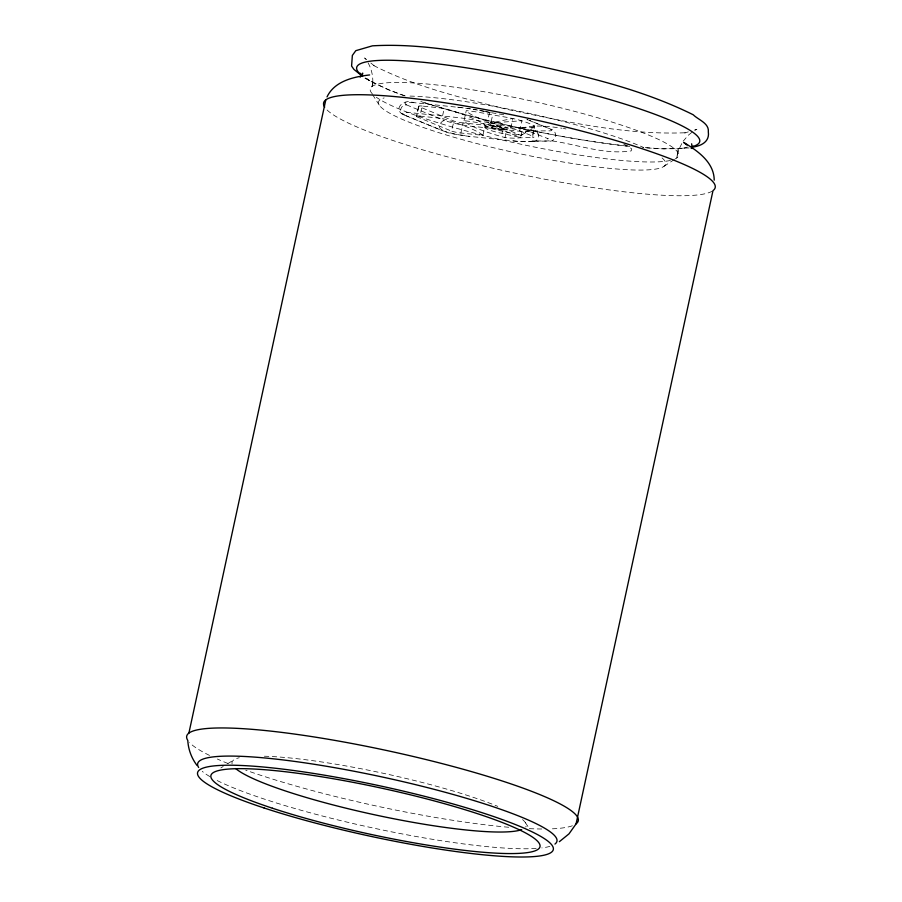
<?xml version="1.0" encoding="UTF-8"?>
<svg xmlns="http://www.w3.org/2000/svg" width="902" height="902" viewBox="0 0 902 902"><rect width="100%" height="100%" fill="white"/><g stroke="black" fill="none" stroke-linecap="round" stroke-linejoin="round"><path stroke-width="0.68" stroke-dasharray="4.51 3.38" d="M676.804 157.951L678.124 149.382L677.673 152.201M418.731 106.56L416.544 116.651L418.562 106.199M416.634 116.73L416.453 116.561A8.31 1.173 12.2 0 1 419.002 116.042L419.971 116.132L422.147 106.041L444.201 108.33A89.151 12.56 12.2 0 1 485.129 125.209L482.953 135.311L459.851 132.898A8.31 1.173 12.2 0 1 452.218 131.32L451.451 131.094L453.999 121.116M482.953 135.311A89.151 12.56 12.2 0 0 442.025 118.421L444.201 108.33M460.899 133.022L463.076 122.931L485.129 125.209M464.068 120.699L466.255 110.608L468.161 110.822A41.616 5.863 12.2 0 1 488.309 114.114C503.959 117.17 520.217 118.376 534.57 125.976L532.541 137.487L519.191 137.848A41.616 5.863 12.2 0 1 506.834 137.769L504.996 137.589A70.379 9.922 12.2 0 1 464.068 120.699L465.984 120.913A41.616 5.863 12.2 0 1 486.133 124.205L510.746 128.501A8.355 1.173 12.2 0 1 519.699 130.835L532.383 136.067A8.355 1.173 12.2 0 1 532.541 137.487M485.208 127.441L485.682 125.288M487.08 124.837A15.086 2.131 12.2 0 0 488.478 127.362A15.086 2.131 12.2 0 0 502.482 131.196L521.052 135.401L534.728 127.396L522.777 127.453L520.589 137.544L502.008 133.338A15.086 2.131 12.2 0 1 488.016 129.505A15.086 2.131 12.2 0 1 486.618 126.979L487.08 124.837L490.902 122.954L512.934 118.41L510.746 128.501M486.618 126.979L490.44 125.096L492.616 115.005M502.008 133.338L502.482 131.196M504.996 137.589L507.183 127.498A70.379 9.922 12.2 0 1 466.255 110.608M519.699 130.835L521.886 120.744L490.902 122.954L521.052 135.401L534.57 125.976L532.383 136.067M677.244 155.121L678.778 149.631L682.6 141.997M371.951 86.502L373.259 80.943L372.391 86.682C373.71 78.192 371.94 69.296 367.554 61.9M683.152 141.219L688.102 135.413L692.567 131.748M664.007 166.306L674.471 159.474M220.866 767.918L223.2 766.474M227.856 763.599L233.674 759.991M695.014 130.181L696.896 129.369L693.221 130.452M504.094 129.877A7.103 1.003 12.2 0 0 494.713 126.776A7.103 1.003 12.2 0 0 492.875 128.14A7.103 1.003 12.2 0 0 504.094 129.877L504.804 129.595A7.746 1.094 12.2 0 0 494.578 126.224A7.746 1.094 12.2 0 0 492.582 127.701A7.746 1.094 12.2 0 0 504.804 129.595M688.327 131.884L684.652 132.966L686.58 132.707C625.458 135.368 565.058 121.511 505.616 109.029C460.674 97.551 414.886 86.693 373.383 65.395L375.007 66.421L370.846 63.027M687.459 147.037L683.727 148.131L685.283 147.939A175.484 24.726 12.2 0 1 642.743 147.578M522.777 127.453L521.367 127.757A41.616 5.863 12.2 0 1 509.021 127.678L507.183 127.498M463.2 107.89A55.405 7.802 12.2 0 0 458.419 107.338L413.037 102.569C404.705 98.273 392.325 108.725 403.149 114.622L442.318 130.643A22.122 3.112 12.2 0 0 468.578 136.281L518.458 141.456L527.873 141.806L535.19 140.994M521.514 128.219C534.807 124.442 548.63 126.325 562.036 128.242M490.395 125.919L497.453 125.93M532 141.546L534.356 141.174M689.139 147.939L663.703 148.943L643.239 147.488M528.831 120.248L549.363 128.715A12.56 1.77 12.2 0 1 549.6 130.858L534.931 130.925A55.405 7.802 12.2 0 1 515.301 130.801L470.754 126.19A22.122 3.112 12.2 0 1 444.506 120.552L442.544 121.116L440.819 122.886A5.164 3.473 -70.4 0 0 439.725 127.926C446.637 135.007 459.794 134.127 469.367 136.427M492.819 125.626L493.428 125.615M413.883 102.715A22.122 3.112 12.2 0 0 406.486 104.869L404.04 105.23L401.954 106.842A5.164 4.476 -63.4 0 0 400.86 111.893L402.145 113.968M513.114 140.892A55.405 7.802 12.2 0 0 532.744 141.016L547.424 140.949A12.56 1.77 12.2 0 0 547.176 138.818L548.303 138.761L526.655 130.339A12.56 1.77 12.2 0 0 513.193 126.832L488.264 122.661A55.405 7.802 12.2 0 0 456.243 117.429L411.695 112.806A22.122 3.112 12.2 0 0 404.299 114.96L403.149 114.622M533.973 141.186L548.563 141.118C556.681 142.369 558.237 130.486 550.412 129.009L529.846 120.518M422.147 106.041L421.189 105.951A8.31 1.173 12.2 0 0 418.641 106.47L454.405 121.229A8.31 1.173 12.2 0 0 462.027 122.807L463.076 122.931M419.971 116.132L442.025 118.421M457.618 107.191L465.06 108.082M626.856 146.09C556.557 137.702 487.091 122.469 419.577 101.193M467.698 108.454L470.393 108.86M473.155 109.3L478.793 110.269M491.579 112.739L503.97 114.802M563.367 128.479L566.016 128.941M479.751 110.45L484.577 111.352M485.547 111.555L490.203 112.502M552.317 140.938C578.216 144.681 604.78 155.043 631.197 150.893L631.75 149.033L628.773 146.496M497.363 125.919L504.376 128.93M526.915 119.47L527.997 119.831M405.212 95.939L388.232 89.738L364.791 78.237M490.44 125.096L520.589 137.544M406.486 104.869L444.506 120.552M416.465 116.617L451.902 131.241M404.299 114.96L442.318 130.643M623.733 144.061L627.521 145.887M368.287 79.804L369.606 80.628L365.378 77.189M366.686 59.645L364.611 57.953L365.987 59.464M525.392 822.68L529.192 828.363M372.571 94.586L379.257 105.117M372.312 93.808A157.703 22.223 12.2 0 1 527.726 100.212A157.703 22.223 12.2 0 1 675.192 158.899M670.4 160.443A157.703 22.223 12.2 0 1 521.029 144.23A157.703 22.223 12.2 0 1 376.337 97.247M662.045 157.94A146.891 20.701 12.2 0 1 517.872 153.306A146.891 20.701 12.2 0 1 384.139 97.923M410.015 96.074A146.891 20.701 12.2 0 1 643.487 147.443M712.242 191.123A200.3 28.221 12.2 0 1 517.083 173.601A200.3 28.221 12.2 0 1 325.802 108.635M629.686 146.383A175.484 24.726 12.2 0 1 420.817 101.486M404.265 95.747A175.484 24.726 12.2 0 1 365.265 77.933M232.107 763.904A150.476 21.197 12.2 0 1 239.278 757.725M264.354 756.214A150.476 21.197 12.2 0 1 497.78 806.377M522.54 819.602A150.476 21.197 12.2 0 1 525.708 827.01M572.387 825.758A200.3 28.221 12.2 0 1 550.648 828.882M541.752 828.994A200.3 28.221 12.2 0 1 529.181 828.656M508.728 827.269A200.3 28.221 12.2 0 1 245.716 770.173M227.947 763.487A200.3 28.221 12.2 0 1 217.337 759.022M209.546 755.414A200.3 28.221 12.2 0 1 189.589 742.639M549.859 846.369A183.794 25.899 12.2 0 1 541.82 847.914M536.149 848.444A183.794 25.899 12.2 0 1 373.405 828.07A183.794 25.899 12.2 0 1 214.969 779.418M209.816 776.566A183.794 25.899 12.2 0 1 202.251 771.345M532.744 141.016A5.288 4.747 85.3 0 0 536.318 140.464A5.186 4.657 85.3 0 0 537.863 133.327M534.965 130.79A5.288 4.747 85.3 0 1 537.896 133.192M465.703 108.217A55.405 7.802 12.2 0 1 470.912 108.973M473.606 109.401A55.405 7.802 12.2 0 1 476.335 109.864M480.044 110.518A55.405 7.802 12.2 0 1 484.746 111.408M485.693 111.6A55.405 7.802 12.2 0 1 490.451 112.57M527.151 119.616A12.56 1.77 12.2 0 1 528.042 119.932M489.887 112.795A5.186 0.97 -79.4 0 0 488.005 120.53A5.288 0.992 -79.4 0 0 488.264 122.661"/><path stroke-width="1.35" d="M691.631 143.801L692.251 148.514M362.3 75.576L362.683 73.096L360.169 77.144M188.89 733.101L325.802 99.863M559.364 841.679L568.993 833.865L576.085 823.853L712.997 190.615A200.3 28.221 12.2 0 0 523.656 117.283A200.3 28.221 12.2 0 0 324.697 107.158M327.02 96.931C334.552 81.022 353.708 76.794 369.64 74.945M691.214 148.458L693.21 145.932M691.71 147.195C700.211 146.372 709.874 142.212 708.318 131.929C709.333 123.191 698.272 119.842 693.232 114.779C636.575 86.637 573.864 73.772 512.471 60.344C466.278 52.316 419.531 43.116 372.436 45.833L355.805 50.67L352.355 55.428L351.588 66.06L353.888 69.364L362.615 76.456M686.941 145.03L683.772 142.46C697.517 150.781 714.08 162.213 714.215 180.152M197.087 765.527C191.596 758.323 188.259 749.461 187.785 740.395A200.3 28.221 12.2 0 1 386.744 750.52A200.3 28.221 12.2 0 1 576.085 823.853M360.236 73.197L361.691 76.084M359.616 73.524A175.484 24.726 12.2 0 1 534.187 80.504A175.484 24.726 12.2 0 1 694.168 146.068M198.665 767.489A183.794 25.899 12.2 0 1 381.219 776.78A183.794 25.899 12.2 0 1 554.944 844.058M521.672 829.637A150.476 21.197 12.2 0 1 377.262 815.363A150.476 21.197 12.2 0 1 235.693 768.56M264.072 807.978A181.967 25.639 12.2 0 0 551.314 852.334A181.967 25.639 12.2 0 0 310.931 773.014A181.967 25.639 12.2 0 0 264.072 807.978M272.404 808.215A168.358 23.723 12.2 0 0 538.156 849.244A168.358 23.723 12.2 0 0 315.756 775.867A168.358 23.723 12.2 0 0 272.404 808.215"/></g></svg>
